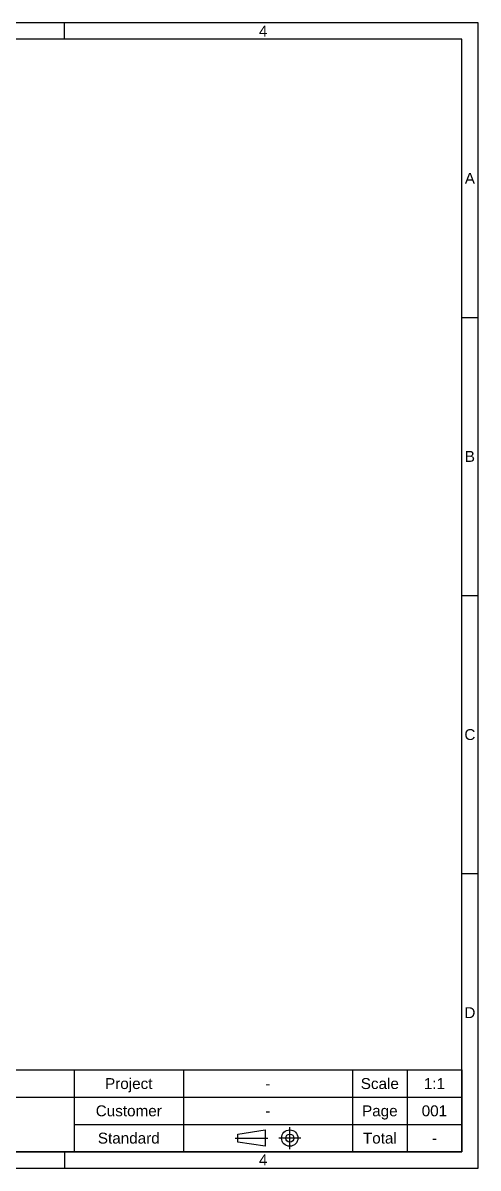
# Model space of a CAD drawing. Header units: millimetres. Extents: x 173893 to 258446, y -176540 to -123824.
# Drawn here: x 224223 to 226205, y -176540 to -171551 of the extents above; entities that cross this region are included whole.
import ezdxf
from ezdxf.enums import TextEntityAlignment as Align

# ---------------------------------------------------------------- set-up
doc = ezdxf.new("R2010")
doc.units = ezdxf.units.MM
doc.header["$LTSCALE"] = 3
doc.layers.add('@.TEXT', color=7, linetype='Continuous')
doc.layers.add('@.VISIBLE', color=7, linetype='Continuous')
doc.styles.add('Arial', font='arial.ttf')

# ---------------------------------------------------------------- blocks, each defined once
blk = doc.blocks.new('Standard ISO')
at = {"color": 6}
for p, q in [((-6, 0), (0, 0)), ((6, 0), (2, 0)), ((4, -2), (4, 2))]:
    blk.add_line(p, q, dxfattribs=at)
blk.add_lwpolyline([(-0.5, 1.5), (-0.5, -1.5), (-5.5, -0.75), (-5.5, 0.75), (-0.5, 1.5)])
for radius in [1.5, 0.75]:
    blk.add_circle((4, 0), radius)
blk = doc.blocks.new('KHUNG BAN VE (Made by Tung)')
at = {"layer": '@.VISIBLE', "color": 8}
for p, q in [((221.25, 207), (221.25, 210)), ((294, 156), (297, 156)), ((294, 105), (297, 105)), ((294, 54), (297, 54)), ((223, 18), (223, 3)), ((243, 18), (243, 3)), ((274, 18), (274, 3)), ((284, 18), (284, 3)), ((123, 13), (294, 13)), ((223, 8), (294, 8)), ((221.25, 3), (221.25, 0))]:
    blk.add_line(p, q, dxfattribs=at)
for points in [[(0, 0), (297, 0), (297, 210), (0, 210)], [(3, 3), (294, 3), (294, 207), (3, 207)], [(3, 18), (294, 18), (294, 3), (3, 3)]]:
    blk.add_lwpolyline(points, close=True, dxfattribs=at)
blk.add_blockref('Standard ISO', (258.5, 5.5))
at = {"layer": '@.TEXT', "color": 1, "style": 'Arial'}
for s, p in [('4', (257.625, 208.5)), ('A', (295.5, 181.5)), ('B', (295.5, 130.5)), ('C', (295.5, 79.5)), ('D', (295.5, 28.5)), ('4', (257.625, 1.5))]:
    blk.add_text(s, height=2, dxfattribs=at).set_placement(p, align=Align.MIDDLE_CENTER)
at = {"layer": '@.TEXT', "color": 2, "style": 'Arial'}
for s, p in [('Project', (233, 15.5)), ('Scale', (279, 15.5)), ('Customer', (233, 10.5)), ('Page', (279, 10.5)), ('Standard', (233, 5.5)), ('Total', (279, 5.5))]:
    blk.add_text(s, height=2, dxfattribs=at).set_placement(p, align=Align.MIDDLE_CENTER)
at = {"layer": '@.TEXT', "color": 1, "style": 'Arial'}
for tag, height, p in [('DESIGNER_NAME', 2, (38, 15.5)), ('PROJECT_CODE', 2, (258.5, 15.5)), ('SCALE', 2, (289, 15.5)), ('APPROVED_NAME', 2, (38, 10.5)), ('CUSTOMER_NAME', 2, (258.5, 10.5)), ('PAGE', 2, (289, 10.5)), ('DRAWING_NAME', 4, (173, 8)), ('TOTAL', 2, (289, 5.5))]:
    blk.add_attdef(tag, text='', height=height, dxfattribs=at).set_placement(p, align=Align.MIDDLE_CENTER)

msp = doc.modelspace()

# ---------------------------------------------------------------- block references
at = {"layer": '@.VISIBLE'}
ref = msp.add_blockref('KHUNG BAN VE (Made by Tung)', (219148.23, -176540.26), dxfattribs=dict(at, xscale=23.76, yscale=23.76, zscale=23.76))
ref.add_attrib('TOTAL', '-', dxfattribs={"layer": '@.TEXT', "color": 1, "height": 47.52, "style": 'Arial'}).set_placement((226014.87, -176409.58), align=Align.MIDDLE_CENTER)
ref.add_attrib('PAGE', '001', dxfattribs={"layer": '@.TEXT', "color": 1, "height": 47.52, "style": 'Arial'}).set_placement((226014.87, -176290.78), align=Align.MIDDLE_CENTER)
ref.add_attrib('SCALE', '1:1', dxfattribs={"layer": '@.TEXT', "color": 1, "height": 47.52, "style": 'Arial'}).set_placement((226014.87, -176171.98), align=Align.MIDDLE_CENTER)
ref.add_attrib('CUSTOMER_NAME', '-', dxfattribs={"layer": '@.TEXT', "color": 1, "height": 47.52, "style": 'Arial'}).set_placement((225290.19, -176290.78), align=Align.MIDDLE_CENTER)
ref.add_attrib('PROJECT_CODE', '-', dxfattribs={"layer": '@.TEXT', "color": 1, "height": 47.52, "style": 'Arial'}).set_placement((225290.19, -176171.98), align=Align.MIDDLE_CENTER)

doc.saveas('drawing.dxf')
